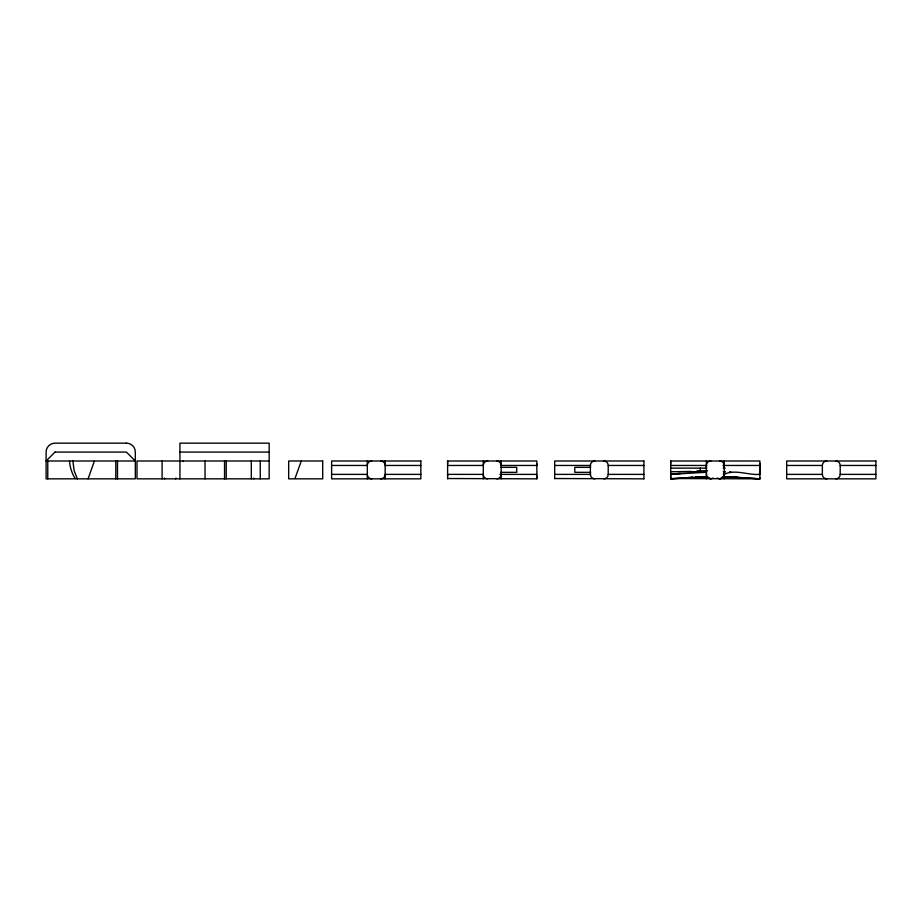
<?xml version="1.0" encoding="UTF-8"?>
<svg xmlns="http://www.w3.org/2000/svg" width="922" height="922" viewBox="0 0 922 922"><rect width="100%" height="100%" fill="white"/><g stroke="black" fill="none" stroke-linecap="round" stroke-linejoin="round"><path stroke-width="1.38" d="M447.619 476.029L447.619 474.381L483.232 474.381M447.619 463.824L447.619 461.023L536.846 461L536.846 478.841L447.619 478.53M536.846 478.772L536.846 476.029M536.846 463.824L536.846 465.46L500.9 465.46M643.913 461L554.687 461L554.687 478.668M643.913 478.772L643.913 461.069M670.686 477.85L670.686 474.381L706.586 472.237M670.686 463.824L670.686 461.023L759.901 461L759.901 478.841L670.686 478.53M706.367 468.134L706.367 465.46A4.46 4.46 0 0 1 710.827 461M724.219 468.134L724.219 465.46A4.46 4.46 0 0 0 719.759 461M759.912 478.772L759.912 477.85M759.267 474.381L759.901 474.381L759.901 463.409M295.144 478.057L301.298 461M88.097 478.841L94.413 461M175.48 478.841L175.964 478.022M759.901 474.381C748.168 475.406 735.364 468.929 724.266 474.334A4.46 4.46 0 0 1 719.759 478.841L721.246 478.034M721.5 477.93L727.827 476.732L759.901 478.841L736.701 477.354M706.759 474.254L706.39 474.381A4.46 4.46 0 0 0 710.827 478.841L713.34 478.08M724.289 471.695L725.188 471.568M685.645 477.873L692.779 477.123M684.159 478.034L670.686 478.841L670.686 461M695.856 476.87L707.819 476.732M722.375 476.743L736.92 477.043M706.298 471.695L670.686 471.707M678.073 471.638L690.889 471.43M670.686 478.841L702.645 476.732L708.522 477.723M179.94 452.08L269.166 452.08M269.166 461L136.998 461L136.998 478.841L269.166 478.841L269.166 443.159L179.94 443.159L179.94 478.841M331.62 465.46L367.313 465.46A4.46 4.46 0 0 1 371.773 461M420.847 465.46L385.154 465.46A4.46 4.46 0 0 0 380.694 461M447.619 465.46L483.232 465.46M554.687 465.46L590.633 465.46M603.76 461A4.46 4.46 0 0 1 608.22 465.46L643.913 465.46M670.686 465.46L706.771 465.46M722.998 465.46L759.901 465.46M786.673 465.46L822.366 465.46A4.46 4.46 0 0 1 826.827 461M835.747 461A4.46 4.46 0 0 1 840.207 465.46L875.9 465.46M500.888 467.339L516.723 467.339L516.723 472.329L500.888 472.329M590.645 467.339L574.798 467.339L574.798 472.329L590.645 472.329M670.686 468.134L706.713 468.134M723.297 468.134L725.188 468.134M331.62 474.381L367.313 474.381A4.46 4.46 0 0 0 371.773 478.841M420.847 474.381L385.154 474.381A4.46 4.46 0 0 1 380.694 478.841M499.931 474.381L536.846 474.381M554.687 474.381L590.633 474.381M603.76 478.841A4.46 4.46 0 0 0 608.22 474.381L643.913 474.381M786.673 474.381L822.366 474.381A4.46 4.46 0 0 0 826.827 478.841M835.747 478.841A4.46 4.46 0 0 0 840.207 474.381L875.9 474.381M643.913 478.841L554.687 478.53M723.505 472.225L725.015 472.271M723.332 471.603C724.842 471.154 725.015 475.441 723.217 474.069M717.247 478.08L719.69 478.818M709.341 478.034L710.77 478.795M77.333 478.841L74.129 470.669L72.873 461M253.93 478.841L253.781 478.057M164.704 478.841L164.554 478.057M840.207 465.46L840.207 474.381M822.366 465.46L822.366 474.381M724.219 461L724.219 478.841M706.367 461L706.367 478.841M700.271 468.134L700.271 471.338M608.22 465.46L608.22 474.381M501.153 461L501.153 478.841M483.301 461L483.301 478.841M447.619 461L447.619 478.841M385.154 461L385.154 478.841M367.313 461L367.313 478.841M260.246 461L260.246 478.841M251.314 461L251.314 478.841M226.224 461L226.224 478.841M224.553 461L224.553 478.841M205.03 461L205.03 478.841M162.099 461L162.099 478.841M117.486 461L117.486 478.841M115.803 461L115.803 478.841M47.771 461L47.771 478.841M183.282 460.977A38.056 38.056 0 0 1 183.248 461.565M75.062 478.449A38.056 38.056 0 0 1 69.519 460.977M487.773 478.841A4.46 4.46 0 0 1 483.301 474.381M501.153 474.381A4.46 4.46 0 0 1 496.693 478.841M496.693 461A4.46 4.46 0 0 1 501.153 465.46M483.301 465.46A4.46 4.46 0 0 1 487.773 461M594.84 478.841A4.46 4.46 0 0 1 590.38 474.381L590.38 465.46A4.46 4.46 0 0 1 594.84 461M759.901 473.747A53.188 7.895 0 0 1 759.279 473.747M680.597 473.608A53.188 7.895 0 0 1 670.686 473.747M696.963 470.819A53.499 2.144 -1.7 0 1 707.589 470.819M695.28 471.891A53.441 1.982 -2 0 1 699.717 471.834M729.567 471.822A53.441 1.982 2 0 1 730.869 471.834M55.02 452.08L46.1 461L135.327 461L126.406 452.08L55.02 452.08M126.406 443.159L55.02 443.159A8.92 8.92 0 0 0 46.1 452.08L46.1 478.841L135.327 478.841L135.327 452.08A8.92 8.92 0 0 0 126.406 443.159M322.7 461L288.678 461L288.678 478.841L322.7 478.841L322.7 461M420.847 461L331.62 461L331.62 478.841L420.847 478.841L420.847 461M875.9 461L786.673 461L786.673 478.841L875.9 478.841L875.9 461"/></g></svg>
